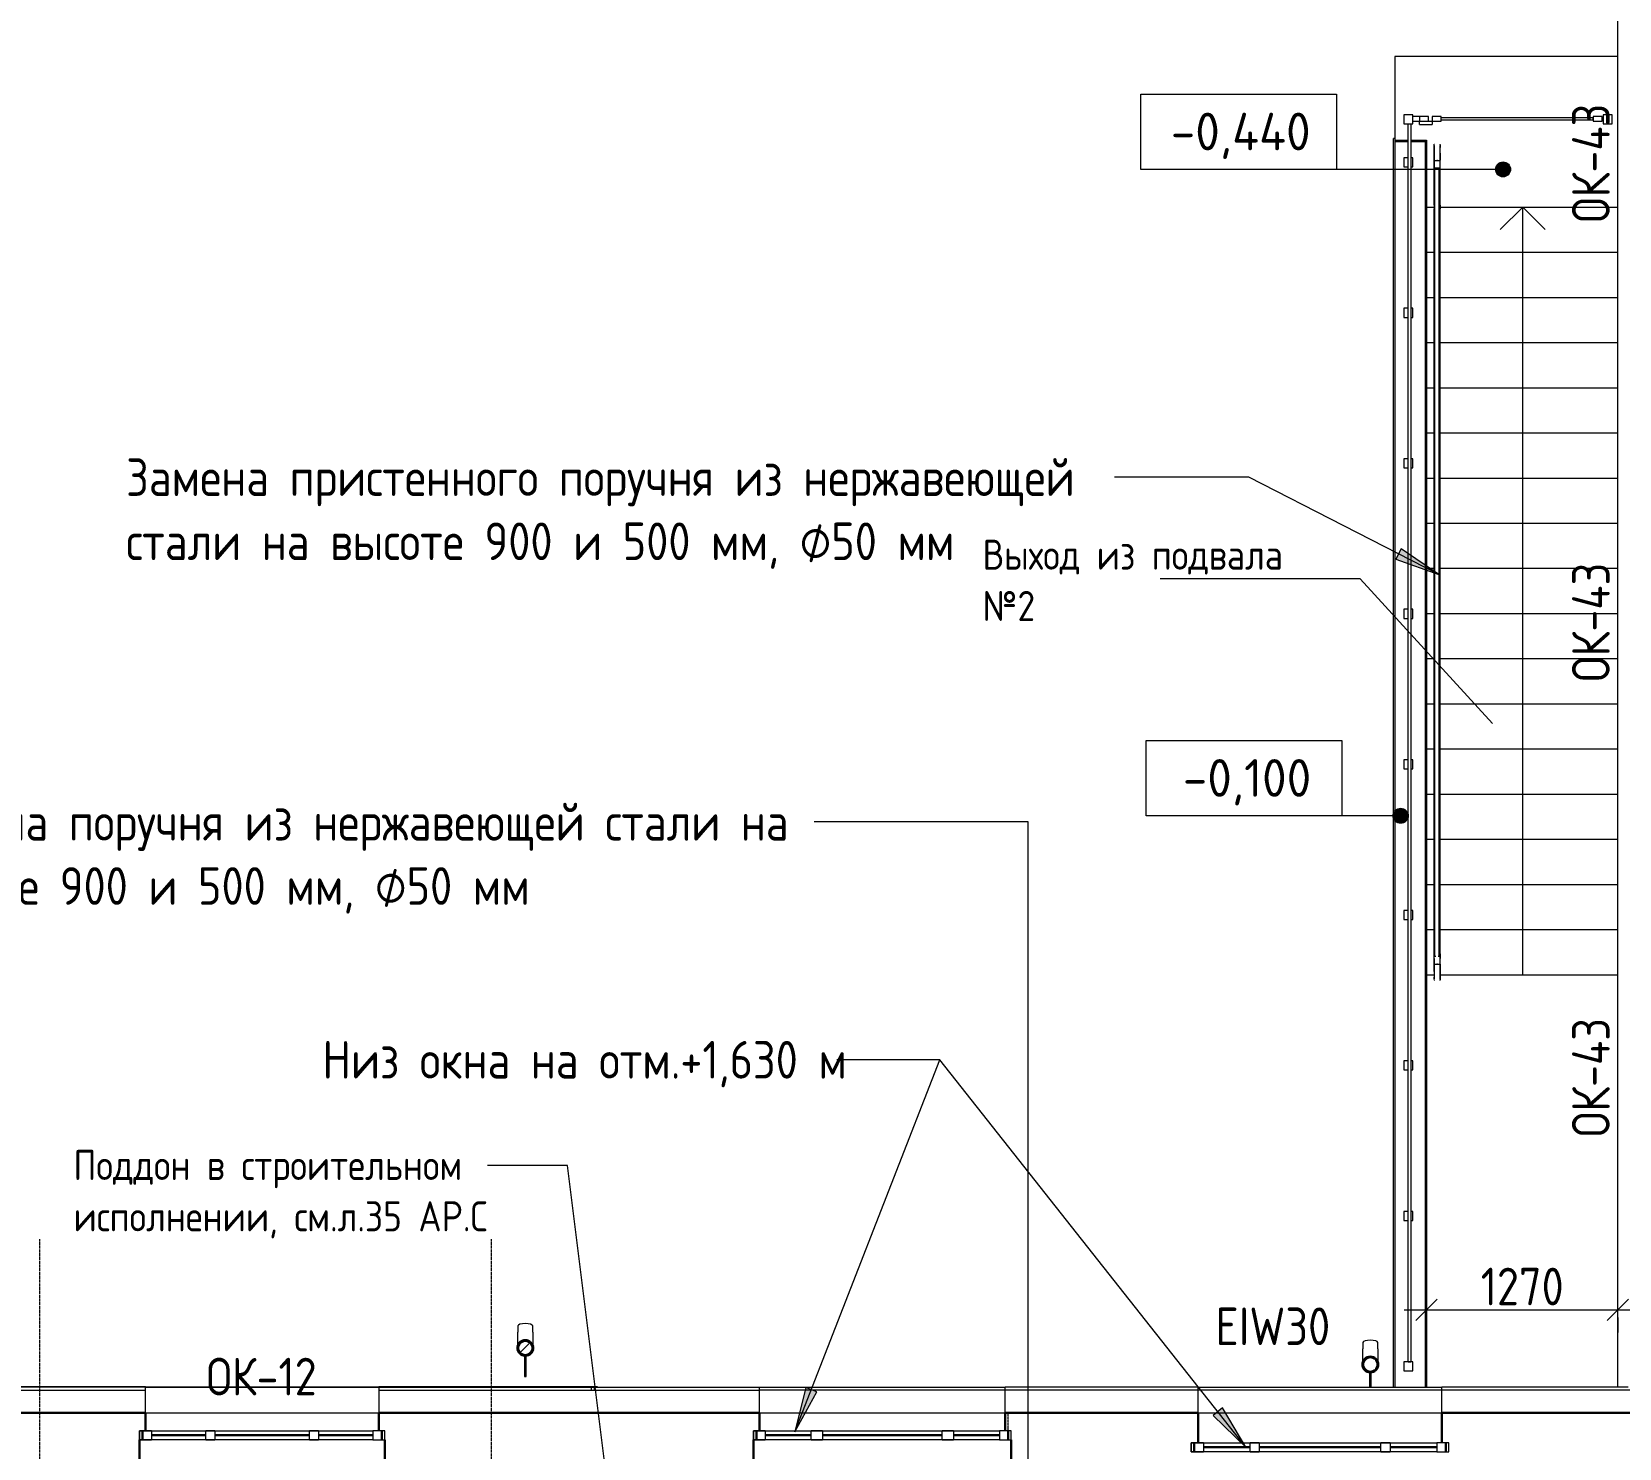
# Model space of a CAD drawing. Header units: millimetres. Extents: x 504091 to 2165846, y 135022 to 442887.
# Drawn here: x 1407246 to 1417793, y 325197 to 334609 of the extents above; entities that cross this region are included whole.
import ezdxf

# ---------------------------------------------------------------- set-up
doc = ezdxf.new("R2010")
doc.units = ezdxf.units.MM
for name, pattern in [('ADSK_Линия сетки', [25, 20, -2.5, 0, -2.5]), ('ADSK_Штрихпунктирная 2 точки_ш15 п1_5 п1_5 п1_5', [19.5, 15, -1.5, 0, -1.5, 0, -1.5]), ('осеваяX2', [4, 2.5, -0.5, 0.5, -0.5])]:
    doc.linetypes.add(name, pattern=pattern)
doc.layers.get('Defpoints').update_dxf_attribs({"color": 255})
for name, color, linetype, lineweight in [('_ Окна', 7, 'Continuous', 30), ('Аннотация', 7, 'Continuous', 9), ('Лестницы', 7, 'Continuous', 18), ('Марки окон', 7, 'Continuous', 20), ('Обобщенные модели', 7, 'Continuous', 18), ('Ограждение', 7, 'Continuous', 18), ('Окна', 7, 'Continuous', 18), ('Оси', 165, 'осеваяX2', 13), ('отметки', 7, 'Continuous', 20), ('Перекрытие', 7, 'Continuous', 18), ('размеры', 7, 'Continuous', 9), ('Стены внутренние', 7, 'Continuous', 18), ('Стены наружные', 7, 'Continuous', 18), ('Стены несущие', 7, 'Continuous', 30), ('Стены отделка', 7, 'Continuous', 30), ('Стены штриховка', 7, 'Continuous', 18), ('Стрелки вверх', 7, 'Continuous', 18)]:
    doc.layers.add(name, color=color, linetype=linetype, lineweight=lineweight)
doc.layers.add('Линии', color=7, linetype='Continuous', lineweight=9, true_color=0x00a600)
doc.styles.add('GOST Common_1', font='GOST_Common.ttf', dxfattribs={"width": 0.9, "height": 250})
doc.styles.add('GOST Common_2', font='GOST_Common.ttf', dxfattribs={"width": 0.9, "height": 200})
doc.styles.add('GOST Common_3', font='GOST_Common.ttf', dxfattribs={"height": 250})
doc.styles.add('GOST Common_6', font='GOST_Common.ttf', dxfattribs={"width": 0.9, "height": 200})
doc.dimstyles.new('ADSK_Основной_2_5_мм_Округление_до_1_мм', dxfattribs={"dimscale": 304.8, "dimtxt": 251.428749, "dimasz": 0.463911, "dimexe": 0.492126, "dimexo": 0.492126, "dimgap": 0.098425, "dimtad": 1, "dimdec": 0, "dimdsep": 46, "dimtxsty": 'GOST Common_1', "dimblk1": 'OBLIQUE', "dimblk2": 'OBLIQUE', "dimsah": 1, "dimcen": 0.09, "dimdle": 0.492126, "dimazin": 2, "dimtfac": 1, "dimtdec": 4, "dimtix": 1, "dimtmove": 0, "dimatfit": 3, "dimfxl": 0, "dimtvp": 1, "dimtolj": 1, "dimtzin": 0, "dimlwd": 20, "dimlwe": 20, "dimarcsym": 0})

# ---------------------------------------------------------------- blocks, each defined once
blk = doc.blocks.new('окна_rehau_трехпольное - 1710х630 и 610Н_нов_ ок-10_-6939011-План 1-го этажа')
at = {"layer": '_ Окна', "lineweight": 18}
for p, q in [((-855, 75), (-855, 135)), ((-855, 135), (-779, 135)), ((-779, 135), (-779, 75)), ((-473, 75), (-473, 135)), ((-473, 135), (-397, 135)), ((-397, 135), (-397, 75)), ((397, 75), (397, 135)), ((397, 135), (473, 135)), ((473, 135), (473, 75)), ((779, 135), (779, 75)), ((855, 135), (779, 135)), ((855, 75), (855, 135)), ((-779, 75), (-855, 75)), ((-397, 75), (-473, 75)), ((473, 75), (397, 75)), ((779, 75), (855, 75))]:
    blk.add_line(p, q, dxfattribs=at)
at = {"layer": '_ Окна'}
for p, q in [((-835, 75), (-835, 135)), ((835, 75), (835, 135)), ((-779, 105), (-473, 105)), ((-397, 105), (397, 105)), ((473, 105), (779, 105))]:
    blk.add_line(p, q, dxfattribs=at)
at = {"layer": 'Окна'}
for p, q in [((-855, 135), (-855, 75)), ((-779, 135), (-855, 135)), ((-779, 135), (-473, 135)), ((-397, 135), (-473, 135)), ((-397, 135), (397, 135)), ((473, 135), (397, 135)), ((473, 135), (779, 135)), ((855, 135), (779, 135)), ((855, 75), (855, 135)), ((-855, 75), (-779, 75)), ((-473, 75), (-779, 75)), ((-473, 75), (-397, 75)), ((397, 75), (-397, 75)), ((397, 75), (473, 75)), ((779, 75), (473, 75)), ((779, 75), (855, 75))]:
    blk.add_line(p, q, dxfattribs=at)
blk = doc.blocks.new('окна_rehau_трехпольное - 1710х630 и 610Н_нов_ ок-10-V42-План 1-го этажа')
at = {"layer": '_ Окна', "lineweight": 18}
for p, q in [((-855, -5), (-855, 55)), ((-855, 55), (-775, 55)), ((-775, 55), (-775, -5)), ((-465, -5), (-465, 55)), ((-465, 55), (-405, 55)), ((-405, 55), (-405, -5)), ((405, -5), (405, 55)), ((405, 55), (465, 55)), ((465, 55), (465, -5)), ((775, 55), (775, -5)), ((855, 55), (775, 55)), ((855, -5), (855, 55)), ((-775, -5), (-855, -5)), ((-405, -5), (-465, -5)), ((465, -5), (405, -5)), ((775, -5), (855, -5))]:
    blk.add_line(p, q, dxfattribs=at)
at = {"layer": '_ Окна'}
for p, q in [((-835, -5), (-835, 55)), ((-775, 25), (-465, 25)), ((-405, 25), (405, 25)), ((465, 25), (775, 25)), ((835, -5), (835, 55))]:
    blk.add_line(p, q, dxfattribs=at)
at = {"layer": 'Окна'}
for p, q in [((-855, 55), (-855, -5)), ((-775, 55), (-855, 55)), ((-775, 55), (-465, 55)), ((-405, 55), (-465, 55)), ((-405, 55), (405, 55)), ((465, 55), (405, 55)), ((465, 55), (775, 55)), ((855, 55), (775, 55)), ((855, -5), (855, 55)), ((-855, -5), (-775, -5)), ((-465, -5), (-775, -5)), ((-465, -5), (-405, -5)), ((405, -5), (-405, -5)), ((405, -5), (465, -5)), ((775, -5), (465, -5)), ((775, -5), (855, -5))]:
    blk.add_line(p, q, dxfattribs=at)
blk = doc.blocks.new('окно трехпол с фрамугой - 1590-2240_h___нов_ ок12-2116584-План 1-го этажа')
at = {"layer": '_ Окна', "lineweight": 18}
for p, q in [((-815, 75), (-815, 135)), ((-815, 135), (-735, 135)), ((-735, 135), (-735, 75)), ((-375, 75), (-375, 135)), ((-375, 135), (-315, 135)), ((-315, 135), (-315, 75)), ((315, 75), (315, 135)), ((315, 135), (375, 135)), ((375, 135), (375, 75)), ((735, 135), (735, 75)), ((815, 135), (735, 135)), ((815, 75), (815, 135)), ((-735, 75), (-815, 75)), ((-315, 75), (-375, 75)), ((375, 75), (315, 75)), ((735, 75), (815, 75))]:
    blk.add_line(p, q, dxfattribs=at)
at = {"layer": '_ Окна'}
for p, q in [((-795, 75), (-795, 135)), ((795, 75), (795, 135)), ((-735, 105), (-375, 105)), ((-315, 105), (315, 105)), ((375, 105), (735, 105))]:
    blk.add_line(p, q, dxfattribs=at)
at = {"layer": 'Окна'}
for p, q in [((-815, 135), (-815, 75)), ((-735, 135), (-815, 135)), ((-735, 135), (-375, 135)), ((-315, 135), (-375, 135)), ((-315, 135), (315, 135)), ((375, 135), (315, 135)), ((375, 135), (735, 135)), ((815, 135), (735, 135)), ((815, 75), (815, 135)), ((-815, 75), (-735, 75)), ((-375, 75), (-735, 75)), ((-375, 75), (-315, 75)), ((315, 75), (-315, 75)), ((315, 75), (375, 75)), ((735, 75), (375, 75)), ((735, 75), (815, 75))]:
    blk.add_line(p, q, dxfattribs=at)
blk = doc.blocks.new('Водосток - Тип 1 _карниз больше 490мм_-5137789-План 1-го этажа')
at = {"layer": 'Обобщенные модели', "lineweight": 9}
h = blk.add_hatch(dxfattribs=at)
h.set_pattern_fill('FP_24', color=256, style=0, pattern_type=2)
h.set_pattern_definition([(45, (-10250, -20882.53), (-106.066, 106.066), [])])
h.paths.add_polyline_path([(125, 110), (147, 115), (164, 129), (174, 149), (174, 171), (164, 191), (147, 205), (125, 210), (102, 204), (86, 191), (76, 171), (77, 147), (86, 129), (103, 115), (118, 112)])
at = {"layer": 'Обобщенные модели'}
for p, q in [((75, 306), (75, 264)), ((175, 264), (175, 306)), ((120, 109), (120, -30)), ((130, -30), (130, 109)), ((120, -30), (130, -30))]:
    blk.add_line(p, q, dxfattribs=at)
at = {"layer": 'Обобщенные модели', "flags": 128}
for points in [[(75, 173), (75, 174), (75, 177), (75, 180), (75, 183), (75, 186), (75, 190), (75, 193), (75, 197), (75, 201), (75, 205), (75, 210), (75, 214), (75, 219), (75, 224), (75, 229), (75, 234), (75, 239), (75, 245), (75, 250), (75, 256), (75, 261), (75, 264)], [(175, 264), (175, 258), (175, 252), (175, 247), (175, 242), (175, 236), (175, 231), (175, 226), (175, 221), (175, 216), (175, 212), (175, 207), (175, 203), (175, 199), (175, 195), (175, 191), (175, 188), (175, 184), (175, 181), (175, 178), (175, 175), (175, 173)]]:
    blk.add_lwpolyline(points, dxfattribs=at)
at = {"layer": 'Обобщенные модели'}
for start, end in [(90, 270), (270, 90)]:
    blk.add_arc((125, 160), 52, start, end, dxfattribs=at)
at = {"layer": 'Обобщенные модели', "lineweight": 40}
for start, end in [(90, 270), (270, 90)]:
    blk.add_arc((125, 160), 50, start, end, dxfattribs=at)
at = {"layer": 'Обобщенные модели'}
for start_param, end_param in [(4.712389, 6.283185), (3.141593, 4.712389)]:
    blk.add_ellipse((125, 306), major_axis=(-50, 0), ratio=0.309017, start_param=start_param, end_param=end_param, dxfattribs=at)
blk = doc.blocks.new('Водосток - Тип 1 _карниз больше 490мм_-5195895-План 1-го этажа')
at = {"layer": 'Обобщенные модели', "lineweight": 9}
h = blk.add_hatch(dxfattribs=at)
h.set_pattern_fill('FP_25', color=256, style=0, pattern_type=2)
h.set_pattern_definition([(45, (-16783.9, -20772.53), (-106.066, 106.066), [])])
h.paths.add_polyline_path([(125, 110), (147, 115), (164, 129), (174, 149), (174, 171), (164, 191), (147, 205), (125, 210), (102, 204), (86, 191), (76, 171), (77, 147), (86, 129), (103, 115), (118, 112)])
at = {"layer": 'Обобщенные модели'}
for p, q in [((75, 306), (75, 264)), ((175, 264), (175, 306)), ((120, 109), (120, 10)), ((130, 10), (130, 109))]:
    blk.add_line(p, q, dxfattribs=at)
at = {"layer": 'Обобщенные модели', "flags": 128}
for points in [[(75, 173), (75, 174), (75, 177), (75, 180), (75, 183), (75, 186), (75, 190), (75, 193), (75, 197), (75, 201), (75, 205), (75, 210), (75, 214), (75, 219), (75, 224), (75, 229), (75, 234), (75, 239), (75, 245), (75, 250), (75, 256), (75, 261), (75, 264)], [(175, 264), (175, 258), (175, 252), (175, 247), (175, 242), (175, 236), (175, 231), (175, 226), (175, 221), (175, 216), (175, 212), (175, 207), (175, 203), (175, 199), (175, 195), (175, 191), (175, 188), (175, 184), (175, 181), (175, 178), (175, 175), (175, 173)]]:
    blk.add_lwpolyline(points, dxfattribs=at)
at = {"layer": 'Обобщенные модели'}
for start, end in [(90, 270), (270, 90)]:
    blk.add_arc((125, 160), 52, start, end, dxfattribs=at)
at = {"layer": 'Обобщенные модели', "lineweight": 40}
for start, end in [(90, 270), (270, 90)]:
    blk.add_arc((125, 160), 50, start, end, dxfattribs=at)
at = {"layer": 'Обобщенные модели'}
for start_param, end_param in [(4.712389, 6.283185), (3.141593, 4.712389)]:
    blk.add_ellipse((125, 306), major_axis=(-50, 0), ratio=0.309017, start_param=start_param, end_param=end_param, dxfattribs=at)
blk = doc.blocks.new('Ограждение 13 - Ограждение 1-6927436-План 1-го этажа')
at = {"layer": 'Ограждение'}
for p, q in [((16272, 29236), (16212, 29236)), ((16212, 29236), (16212, 29176)), ((16272, 29176), (16272, 29236)), ((16272, 29194), (16272, 29224)), ((16315, 29224), (16272, 29224)), ((16315, 29224), (16315, 29194)), ((16375, 29224), (16315, 29224)), ((16315, 29224), (16315, 29194)), ((16375, 29194), (16375, 29224)), ((16460, 29224), (16400, 29224)), ((16400, 29224), (16400, 29194)), ((16460, 29194), (16460, 29224)), ((16460, 29217), (17470, 29217)), ((16460, 29201), (16460, 29217)), ((17530, 29224), (17470, 29224)), ((17470, 29224), (17470, 29194)), ((17470, 29201), (17470, 29217)), ((17530, 29194), (17530, 29224)), ((17595, 29236), (17535, 29236)), ((17535, 29236), (17535, 29176)), ((17595, 29176), (17595, 29236)), ((16212, 29176), (16272, 29176)), ((16241, 20950), (16241, 29176)), ((16241, 29176), (16257, 29176)), ((16257, 29176), (16257, 20950)), ((16272, 29194), (16315, 29194)), ((16315, 29171), (16315, 29194)), ((16315, 29194), (16375, 29194)), ((16315, 29171), (16400, 29171)), ((16375, 29194), (16400, 29194)), ((16400, 29194), (16400, 29171)), ((16400, 29194), (16460, 29194)), ((17470, 29201), (16460, 29201)), ((17470, 29194), (17530, 29194)), ((17535, 29176), (17595, 29176)), ((16241, 28950), (16212, 28950)), ((16212, 28950), (16212, 28890)), ((16272, 28950), (16257, 28950)), ((16272, 28890), (16272, 28950)), ((16212, 28890), (16241, 28890)), ((16257, 28890), (16272, 28890)), ((16241, 27950), (16212, 27950)), ((16212, 27950), (16212, 27890)), ((16272, 27950), (16257, 27950)), ((16272, 27890), (16272, 27950)), ((16212, 27890), (16241, 27890)), ((16257, 27890), (16272, 27890)), ((16241, 26950), (16212, 26950)), ((16212, 26950), (16212, 26890)), ((16272, 26950), (16257, 26950)), ((16272, 26890), (16272, 26950)), ((16212, 26890), (16241, 26890)), ((16257, 26890), (16272, 26890)), ((16241, 25950), (16212, 25950)), ((16212, 25950), (16212, 25890)), ((16272, 25950), (16257, 25950)), ((16272, 25890), (16272, 25950)), ((16212, 25890), (16241, 25890)), ((16257, 25890), (16272, 25890)), ((16241, 24950), (16212, 24950)), ((16212, 24950), (16212, 24890)), ((16212, 24890), (16241, 24890)), ((16272, 24950), (16257, 24950)), ((16257, 24890), (16272, 24890)), ((16272, 24890), (16272, 24950)), ((16241, 23950), (16212, 23950)), ((16212, 23950), (16212, 23890)), ((16272, 23950), (16257, 23950)), ((16272, 23890), (16272, 23950)), ((16212, 23890), (16241, 23890)), ((16257, 23890), (16272, 23890)), ((16241, 22950), (16212, 22950)), ((16212, 22950), (16212, 22890)), ((16212, 22890), (16241, 22890)), ((16272, 22950), (16257, 22950)), ((16257, 22890), (16272, 22890)), ((16272, 22890), (16272, 22950)), ((16241, 21950), (16212, 21950)), ((16212, 21950), (16212, 21890)), ((16272, 21950), (16257, 21950)), ((16272, 21890), (16272, 21950)), ((16212, 21890), (16241, 21890)), ((16257, 21890), (16272, 21890)), ((16272, 20950), (16212, 20950)), ((16212, 20950), (16212, 20890)), ((16212, 20890), (16272, 20890)), ((16241, 20950), (16257, 20950)), ((16272, 20890), (16272, 20950))]:
    blk.add_line(p, q, dxfattribs=at)
blk = doc.blocks.new('Ограждение - Ограждение-7023087-План 1-го этажа')
at = {"layer": 'Ограждение'}
for p, q in [((16417, 28883), (16447, 28883)), ((16417, 28623), (16417, 28883)), ((16447, 28623), (16447, 28883)), ((16417, 23643), (16417, 28623)), ((16447, 23643), (16447, 28623)), ((16425, 23643), (16417, 23643)), ((16447, 23643), (16440, 23643))]:
    blk.add_line(p, q, dxfattribs=at)
blk = doc.blocks.new('Тип перил - Перила_Внутренний_-7023091-План 1-го этажа')
at = {"layer": 'Ограждение'}
for p, q in [((16412, 28933), (16412, 28883)), ((16435, 28933), (16430, 28933)), ((16452, 28883), (16452, 28933)), ((16412, 28883), (16412, 28635)), ((16452, 28635), (16452, 28883)), ((16412, 28621), (16412, 23662)), ((16452, 23662), (16452, 28621)), ((16412, 23631), (16412, 23593)), ((16452, 23593), (16452, 23631)), ((16430, 23593), (16435, 23593))]:
    blk.add_line(p, q, dxfattribs=at)
at = {"layer": 'Ограждение', "flags": 128}
for points in [[(16412, 28635), (16412, 28633), (16412, 28632), (16412, 28631), (16412, 28630), (16412, 28629), (16412, 28627), (16412, 28626), (16412, 28625), (16412, 28624), (16412, 28623), (16412, 28622), (16412, 28621)], [(16452, 28621), (16452, 28622), (16452, 28623), (16452, 28624), (16452, 28625), (16452, 28626), (16452, 28628), (16452, 28629), (16452, 28630), (16452, 28631), (16452, 28632), (16452, 28634), (16452, 28635)], [(16412, 23631), (16412, 23633), (16412, 23636), (16412, 23639), (16412, 23642), (16412, 23644), (16412, 23647), (16412, 23650), (16412, 23653), (16412, 23655), (16412, 23658), (16412, 23660), (16412, 23662)], [(16452, 23662), (16452, 23660), (16452, 23657), (16452, 23655), (16452, 23652), (16452, 23649), (16452, 23647), (16452, 23644), (16452, 23641), (16452, 23638), (16452, 23636), (16452, 23633), (16452, 23631)]]:
    blk.add_lwpolyline(points, dxfattribs=at)
blk = doc.blocks.new('Тип перил - D40 шаг 400 прямое со скруглением-6687845-План 1-го этажа')
at = {"layer": 'Ограждение'}
for p, q in [((0, 2), (0, 0)), ((0, 0), (0, -2))]:
    blk.add_line(p, q, dxfattribs=at)
at = {"layer": 'Ограждение', "flags": 128}
for points in [[(100, 20), (100, 20), (100, 20), (99, 20), (99, 20), (98, 20), (97, 20), (96, 20), (95, 20), (94, 20), (92, 20), (90, 20), (89, 20), (87, 20), (85, 20), (83, 20), (80, 20), (78, 20), (75, 20), (72, 20), (70, 20), (67, 20), (64, 20), (61, 20), (57, 20), (54, 20), (51, 20), (47, 20), (44, 20), (40, 20), (36, 20), (32, 20), (29, 20), (25, 20), (21, 20), (17, 20), (13, 20), (9, 20), (5, 20), (1, 20), (0, 20)], [(0, 20), (4, 20), (8, 20), (12, 20), (16, 20), (20, 20), (24, 20), (28, 20), (31, 20), (35, 20), (39, 20), (43, 20), (46, 20), (50, 20), (53, 20), (56, 20), (60, 20), (63, 20), (66, 20), (69, 20), (72, 20), (74, 20), (77, 20), (80, 20), (82, 20), (84, 20), (86, 20), (88, 20), (90, 20), (92, 20), (93, 20), (95, 20), (96, 20), (97, 20), (98, 20), (99, 20), (99, 20), (100, 20), (100, 20), (100, 20), (100, 20)], [(100, 20), (101, 20), (102, 20), (102, 20), (103, 20), (104, 20), (105, 19), (106, 19), (106, 19), (107, 19), (108, 18), (109, 18), (109, 18)], [(0, -20), (4, -20), (8, -20), (12, -20), (16, -20), (20, -20), (24, -20), (28, -20), (31, -20), (35, -20), (39, -20), (43, -20), (46, -20), (50, -20), (53, -20), (56, -20), (60, -20), (63, -20), (66, -20), (69, -20), (72, -20), (74, -20), (77, -20), (80, -20), (82, -20), (84, -20), (86, -20), (88, -20), (90, -20), (92, -20), (93, -20), (95, -20), (96, -20), (97, -20), (98, -20), (99, -20), (99, -20), (100, -20), (100, -20), (100, -20), (100, -20)], [(49, -20), (47, -20), (44, -20), (40, -20), (36, -20), (32, -20), (29, -20), (25, -20), (21, -20), (17, -20), (13, -20), (9, -20), (5, -20), (1, -20)], [(100, -20), (100, -20), (100, -20), (99, -20), (99, -20), (98, -20), (97, -20), (96, -20), (95, -20), (94, -20), (92, -20), (90, -20), (89, -20), (87, -20)], [(103, -20), (103, -20), (102, -20), (101, -20), (100, -20), (100, -20)], [(109, -18), (108, -18), (107, -19), (106, -19), (106, -19)]]:
    blk.add_lwpolyline(points, dxfattribs=at)
blk = doc.blocks.new('Тип перил - D40 шаг 400 прямое со скруглением-V100-План 1-го этажа')
at = {"layer": 'Ограждение'}
for p, q in [((0, 2), (0, 0)), ((0, 0), (0, -2))]:
    blk.add_line(p, q, dxfattribs=at)
at = {"layer": 'Ограждение', "flags": 128}
for points in [[(100, 20), (100, 20), (100, 20), (99, 20), (99, 20), (98, 20), (97, 20), (96, 20), (95, 20), (94, 20), (92, 20), (90, 20), (89, 20), (87, 20), (85, 20), (83, 20), (80, 20), (78, 20), (75, 20), (72, 20), (70, 20), (67, 20), (64, 20), (61, 20), (57, 20), (54, 20), (51, 20), (47, 20), (44, 20), (40, 20), (36, 20), (32, 20), (29, 20), (25, 20), (21, 20), (17, 20), (13, 20), (9, 20), (5, 20), (1, 20), (0, 20)], [(0, 20), (4, 20), (8, 20), (12, 20), (16, 20), (20, 20), (24, 20), (28, 20), (31, 20), (35, 20), (39, 20), (43, 20), (46, 20), (50, 20), (53, 20), (56, 20), (60, 20), (63, 20), (66, 20), (69, 20), (72, 20), (74, 20), (77, 20), (80, 20), (82, 20), (84, 20), (86, 20), (88, 20), (90, 20), (92, 20), (93, 20), (95, 20), (96, 20), (97, 20), (98, 20), (99, 20), (99, 20), (100, 20), (100, 20), (100, 20), (100, 20)], [(100, 20), (101, 20), (102, 20), (102, 20), (103, 20), (104, 20), (105, 19), (106, 19), (106, 19), (107, 19), (108, 18), (109, 18), (109, 18)], [(0, -20), (4, -20), (8, -20), (12, -20), (16, -20), (20, -20), (24, -20), (28, -20), (31, -20), (35, -20), (39, -20), (43, -20), (46, -20), (50, -20), (53, -20), (56, -20), (60, -20), (63, -20), (66, -20), (69, -20), (72, -20), (74, -20), (77, -20), (80, -20), (82, -20), (84, -20), (86, -20), (88, -20), (90, -20), (92, -20), (93, -20), (95, -20), (96, -20), (97, -20), (98, -20), (99, -20), (99, -20), (100, -20), (100, -20), (100, -20), (100, -20)], [(49, -20), (47, -20), (44, -20), (40, -20), (36, -20), (32, -20), (29, -20), (25, -20), (21, -20), (17, -20), (13, -20), (9, -20), (5, -20), (1, -20)], [(100, -20), (100, -20), (100, -20), (99, -20), (99, -20), (98, -20), (97, -20), (96, -20), (95, -20), (94, -20), (92, -20), (90, -20), (89, -20), (87, -20)], [(103, -20), (103, -20), (102, -20), (101, -20), (100, -20), (100, -20)], [(109, -18), (108, -18), (107, -19), (106, -19), (106, -19)]]:
    blk.add_lwpolyline(points, dxfattribs=at)
blk = doc.blocks.new('Тип перил - Перила_Внутренний_-V101-План 1-го этажа')
at = {"layer": 'Ограждение'}
for p, q in [((16412, 28933), (16452, 28933)), ((16412, 28635), (16412, 28933)), ((16452, 28635), (16452, 28933)), ((16412, 28635), (16412, 28612)), ((16412, 23653), (16412, 28612)), ((16452, 28635), (16452, 28612)), ((16452, 23653), (16452, 28612)), ((16412, 23631), (16412, 23653)), ((16412, 23593), (16412, 23631)), ((16452, 23631), (16452, 23653)), ((16452, 23593), (16452, 23631)), ((16412, 23593), (16452, 23593))]:
    blk.add_line(p, q, dxfattribs=at)
blk = doc.blocks.new('Тип перил - Перила_Внутренний_-7023104-План 1-го этажа')
at = {"layer": 'Ограждение'}
for p, q in [((16412, 28943), (16412, 28933)), ((16452, 28933), (16452, 28943)), ((16412, 23593), (16412, 23583)), ((16452, 23583), (16452, 23593))]:
    blk.add_line(p, q, dxfattribs=at)
at = {"layer": 'Ограждение', "flags": 128}
for points in [[(16412, 28635), (16412, 28633), (16412, 28632), (16412, 28631), (16412, 28630), (16412, 28629), (16412, 28627)], [(16412, 28625), (16412, 28624), (16412, 28623), (16412, 28622), (16412, 28621)], [(16452, 28628), (16452, 28629), (16452, 28630), (16452, 28631), (16452, 28632), (16452, 28634), (16452, 28635)], [(16452, 28621), (16452, 28622), (16452, 28623), (16452, 28624), (16452, 28625)]]:
    blk.add_lwpolyline(points, dxfattribs=at)
blk = doc.blocks.new('Тип перил - Перила_Внутренний_-V102-План 1-го этажа')
at = {"layer": 'Ограждение'}
for p, q in [((16412, 28933), (16412, 28943)), ((16452, 28933), (16452, 28943)), ((16412, 28635), (16412, 28621)), ((16452, 28635), (16452, 28621)), ((16412, 23583), (16412, 23593)), ((16452, 23583), (16452, 23593))]:
    blk.add_line(p, q, dxfattribs=at)
blk = doc.blocks.new('_Oblique')
at = {"color": 0, "linetype": 'ByBlock', "lineweight": -2}
blk.add_line((-0.5, -0.5), (0.5, 0.5), dxfattribs=at)
blk = doc.blocks.new('*D2707')
at = {"layer": 'Defpoints', "color": 0, "lineweight": 20, "transparency": 16777216}
for p in [(1416513, 326217), (1417783, 326217), (1417783, 326117)]:
    blk.add_point(p, dxfattribs=at)
at = {"layer": 'размеры', "color": 0, "transparency": 16777216}
for p, q in [((1416363, 326117), (1417933, 326117)), ((1416513, 326067), (1416513, 325967)), ((1417783, 326067), (1417783, 325967))]:
    blk.add_line(p, q, dxfattribs=at)
at = {"layer": 'размеры', "color": 0, "transparency": 16777216, "xscale": 141.4, "yscale": 141.4, "zscale": 141.4, "rotation": 180}
blk.add_blockref('_Oblique', (1416513, 326117), dxfattribs=at)
at = {"layer": 'размеры', "color": 0, "transparency": 16777216, "xscale": 141.4, "yscale": 141.4, "zscale": 141.4}
blk.add_blockref('_Oblique', (1417783, 326117), dxfattribs=at)
at = {"layer": 'размеры', "color": 0, "lineweight": 20, "transparency": 16777216, "insert": (1417148, 326272), "char_height": 250, "width": 700.59, "attachment_point": 5, "style": 'GOST Common_1'}
blk.add_mtext('\\A1;1270', dxfattribs=at)
blk = doc.blocks.new('Высотные отметки - Рамка-12095-План 1-го этажа')
at = {"layer": 'Аннотация', "lineweight": 20}
for p, q in [((-6.5, 0), (-6.5, 5)), ((-6.5, 5), (6.5, 5)), ((6.5, 5), (6.5, 0)), ((6.5, 0), (-6.5, 0))]:
    blk.add_line(p, q, dxfattribs=at)

msp = doc.modelspace()

# ---------------------------------------------------------------- hatches: boundary and pattern name
at = {"layer": 'Аннотация', "lineweight": 9}
for points in [[(1416593.6135, 331001.7492), (1416344.7798, 331173.9169), (1416308.6983, 331103.6475)], [(1412316.3547, 325306.4648), (1412461.9552, 325571.7202), (1412388.3408, 325600.366)], [(1415311.7944, 325205.0982), (1415156.7701, 325464.9585), (1415094.7956, 325415.9808)]]:
    msp.add_hatch(color=256, dxfattribs=at).paths.add_polyline_path(points)
at = {"layer": 'отметки'}
h = msp.add_hatch(color=256, dxfattribs=at)
edge = h.paths.add_edge_path()
edge.add_arc((1417020.7713, 333694.398), 50, 0, 360)
h = msp.add_hatch(color=256, dxfattribs=at)
edge = h.paths.add_edge_path()
edge.add_arc((1416340.3434, 329399.5044), 50, 0, 360)

# ---------------------------------------------------------------- linework, layer by layer
at = {"layer": 'Аннотация', "lineweight": 9}
for p, q in [((1414639.0412, 331649.3243), (1414439.7473, 331649.3243)), ((1415332.4484, 331649.3243), (1414639.0412, 331649.3243)), ((1416593.6135, 331001.7492), (1415332.4484, 331649.3243)), ((1416344.7798, 331173.9169), (1416308.6983, 331103.6475)), ((1416593.6135, 331001.7492), (1416344.7798, 331173.9169)), ((1416308.6983, 331103.6475), (1416593.6135, 331001.7492)), ((1415671.6006, 330974.6183), (1414742.5838, 330974.6183)), ((1416071.9881, 330974.6183), (1415671.6006, 330974.6183)), ((1416951.6464, 330013.5652), (1416071.9881, 330974.6183)), ((1413172.4361, 329359.2085), (1412443.3142, 329359.2085)), ((1413865.8434, 329359.2085), (1413172.4361, 329359.2085)), ((1413865.8434, 323748.1971), (1413865.8434, 329359.2085)), ((1412316.3547, 325306.4648), (1413278.2261, 327778.2931)), ((1413046.6117, 327778.2931), (1412594.1402, 327778.2931)), ((1413278.2261, 327778.2931), (1413046.6117, 327778.2931)), ((1413278.2261, 327778.2931), (1413046.6117, 327778.2931)), ((1415311.7944, 325205.0982), (1413278.2261, 327778.2931)), ((1410421.4475, 327075.2915), (1410273.891, 327075.2915)), ((1410805.6161, 327075.2915), (1410421.4475, 327075.2915)), ((1411543.1109, 321183.9528), (1410805.6161, 327075.2915)), ((1412388.3408, 325600.366), (1412316.3547, 325306.4648)), ((1412316.3547, 325306.4648), (1412461.9552, 325571.7202)), ((1412461.9552, 325571.7202), (1412388.3408, 325600.366)), ((1415156.7701, 325464.9585), (1415094.7956, 325415.9808)), ((1415311.7944, 325205.0982), (1415156.7701, 325464.9585)), ((1415094.7956, 325415.9808), (1415311.7944, 325205.0982))]:
    msp.add_line(p, q, dxfattribs=at)
at = {"layer": 'Лестницы'}
for p, q in [((1416512.6907, 333443.8691), (1416563.0709, 333443.8691)), ((1416602.3106, 333443.8691), (1417782.6907, 333443.8691)), ((1416512.6907, 333143.8691), (1416562.6907, 333143.8691)), ((1416512.6907, 333143.8691), (1416562.6907, 333143.8691)), ((1416602.6907, 333143.8691), (1417782.6907, 333143.8691)), ((1416602.6907, 333143.8691), (1417782.6907, 333143.8691)), ((1416512.6907, 332843.8691), (1416562.6907, 332843.8691)), ((1416512.6907, 332843.8691), (1416562.6907, 332843.8691)), ((1416602.6907, 332843.8691), (1417782.6907, 332843.8691)), ((1416602.6907, 332843.8691), (1417782.6907, 332843.8691)), ((1416512.6907, 332543.8691), (1416562.6907, 332543.8691)), ((1416512.6907, 332543.8691), (1416562.6907, 332543.8691)), ((1416602.6907, 332543.8691), (1417782.6907, 332543.8691)), ((1416602.6907, 332543.8691), (1417782.6907, 332543.8691)), ((1416512.6907, 332243.8691), (1416562.6907, 332243.8691)), ((1416512.6907, 332243.8691), (1416562.6907, 332243.8691)), ((1416602.6907, 332243.8691), (1417782.6907, 332243.8691)), ((1416602.6907, 332243.8691), (1417782.6907, 332243.8691)), ((1416512.6907, 331943.8691), (1416562.6907, 331943.8691)), ((1416512.6907, 331943.8691), (1416562.6907, 331943.8691)), ((1416602.6907, 331943.8691), (1417782.6907, 331943.8691)), ((1416602.6907, 331943.8691), (1417782.6907, 331943.8691)), ((1416512.6907, 331643.8691), (1416562.6907, 331643.8691)), ((1416512.6907, 331643.8691), (1416562.6907, 331643.8691)), ((1416602.6907, 331643.8691), (1417782.6907, 331643.8691)), ((1416602.6907, 331643.8691), (1417782.6907, 331643.8691)), ((1416512.6907, 331343.8691), (1416562.6907, 331343.8691)), ((1416512.6907, 331343.8691), (1416562.6907, 331343.8691)), ((1416602.6907, 331343.8691), (1417782.6907, 331343.8691)), ((1416602.6907, 331343.8691), (1417782.6907, 331343.8691)), ((1416512.6907, 331043.8691), (1416562.6907, 331043.8691)), ((1416512.6907, 331043.8691), (1416562.6907, 331043.8691)), ((1416602.6907, 331043.8691), (1417782.6907, 331043.8691)), ((1416602.6907, 331043.8691), (1417782.6907, 331043.8691)), ((1416512.6907, 330743.8691), (1416562.6907, 330743.8691)), ((1416512.6907, 330743.8691), (1416562.6907, 330743.8691)), ((1416602.6907, 330743.8691), (1417782.6907, 330743.8691)), ((1416602.6907, 330743.8691), (1417782.6907, 330743.8691)), ((1416512.6907, 330443.8691), (1416562.6907, 330443.8691)), ((1416512.6907, 330443.8691), (1416562.6907, 330443.8691)), ((1416602.6907, 330443.8691), (1417782.6907, 330443.8691)), ((1416602.6907, 330443.8691), (1417782.6907, 330443.8691)), ((1416512.6907, 330143.8691), (1416562.6907, 330143.8691)), ((1416512.6907, 330143.8691), (1416562.6907, 330143.8691)), ((1416602.6907, 330143.8691), (1417782.6907, 330143.8691)), ((1416602.6907, 330143.8691), (1417782.6907, 330143.8691)), ((1416512.6907, 329843.8691), (1416562.6907, 329843.8691)), ((1416512.6907, 329843.8691), (1416562.6907, 329843.8691)), ((1416602.6907, 329843.8691), (1417782.6907, 329843.8691)), ((1416602.6907, 329843.8691), (1417782.6907, 329843.8691)), ((1416512.6907, 329543.8691), (1416562.6907, 329543.8691)), ((1416512.6907, 329543.8691), (1416562.6907, 329543.8691)), ((1416602.6907, 329543.8691), (1417782.6907, 329543.8691)), ((1416602.6907, 329543.8691), (1417782.6907, 329543.8691)), ((1416512.6907, 329243.8691), (1416562.6907, 329243.8691)), ((1416512.6907, 329243.8691), (1416562.6907, 329243.8691)), ((1416602.6907, 329243.8691), (1417782.6907, 329243.8691)), ((1416602.6907, 329243.8691), (1417782.6907, 329243.8691)), ((1416512.6907, 328943.8691), (1416562.6907, 328943.8691)), ((1416512.6907, 328943.8691), (1416562.6907, 328943.8691)), ((1416602.6907, 328943.8691), (1417782.6907, 328943.8691)), ((1416602.6907, 328943.8691), (1417782.6907, 328943.8691)), ((1416512.6907, 328643.8691), (1416562.6907, 328643.8691)), ((1416512.6907, 328643.8691), (1416562.6907, 328643.8691)), ((1416602.6907, 328643.8691), (1417782.6907, 328643.8691)), ((1416602.6907, 328643.8691), (1417782.6907, 328643.8691)), ((1416512.6907, 328343.8691), (1416562.7195, 328343.8691)), ((1416512.6907, 328343.8691), (1416562.7195, 328343.8691)), ((1416602.6604, 328343.8691), (1417782.6907, 328343.8691)), ((1416602.6604, 328343.8691), (1417782.6907, 328343.8691))]:
    msp.add_line(p, q, dxfattribs=at)
at = {"layer": 'Линии', "color": 7, "linetype": 'ADSK_Штрихпунктирная 2 точки_ш15 п1_5 п1_5 п1_5'}
for p, q in [((1413732.1524, 325313.8691), (1413732.1524, 325433.8691)), ((1413752.1524, 325253.8691), (1413752.1524, 324913.8691))]:
    msp.add_line(p, q, dxfattribs=at)
at = {"layer": 'Оси', "linetype": 'ADSK_Линия сетки'}
for p, q in [((1407299.8592, 300469.847), (1407299.8592, 326587.6621)), ((1410299.8592, 300469.847), (1410299.8592, 326587.6621))]:
    msp.add_line(p, q, dxfattribs=at)
at = {"layer": 'отметки', "lineweight": 20}
for p, q in [((1417020.7713, 333694.398), (1415264.8886, 333694.398)), ((1415792.6254, 329399.5044), (1415300.7258, 329399.5044)), ((1416340.3434, 329399.5044), (1415792.6254, 329399.5044))]:
    msp.add_line(p, q, dxfattribs=at)
at = {"layer": 'отметки'}
for centre in [(1417020.7713, 333694.398), (1416340.3434, 329399.5044)]:
    msp.add_circle(centre, 50, dxfattribs=at)
at = {"layer": 'Перекрытие'}
for p, q in [((1417782.6907, 334443.8691), (1416302.6907, 334443.8691)), ((1416302.6907, 334443.8691), (1416302.6907, 333898.8691)), ((1416512.6907, 333443.8691), (1416563.0709, 333443.8691)), ((1416602.3106, 333443.8691), (1417782.6907, 333443.8691))]:
    msp.add_line(p, q, dxfattribs=at)
at = {"layer": 'Стены внутренние'}
for p, q in [((1416302.6907, 333878.8691), (1416391.0835, 333878.8691)), ((1416407.0835, 333878.8691), (1416502.6907, 333878.8691)), ((1416502.6907, 333878.8691), (1416502.6907, 325603.8691)), ((1408001.943, 325433.8691), (1409551.943, 325433.8691)), ((1412082.1524, 325433.8691), (1413712.1524, 325433.8691)), ((1414994.8244, 325433.8691), (1416614.8244, 325433.8691))]:
    msp.add_line(p, q, dxfattribs=at)
at = {"layer": 'Стены наружные'}
for p, q in [((1417782.6907, 325603.8691), (1417782.6907, 335243.1042)), ((1416292.6907, 325603.8691), (1416292.6907, 333898.8691)), ((1416302.6907, 333898.8691), (1416292.6907, 333898.8691)), ((1416302.6907, 333898.8691), (1416302.6907, 325603.8691)), ((1416302.6907, 333888.8691), (1416391.0835, 333888.8691)), ((1416407.0835, 333888.8691), (1416512.6907, 333888.8691)), ((1416502.6907, 333878.8691), (1416512.6907, 333878.8691)), ((1416512.6907, 333888.8691), (1416512.6907, 325603.8691)), ((1408001.943, 325604.8691), (1408001.943, 325603.8691)), ((1408001.943, 325604.8691), (1409551.943, 325604.8691)), ((1408001.943, 325603.8691), (1409551.943, 325603.8691)), ((1409551.943, 325604.8691), (1409551.943, 325603.8691)), ((1412082.1524, 325603.8691), (1413712.1524, 325603.8691)), ((1413712.1524, 325583.8691), (1412082.1524, 325583.8691)), ((1414994.8244, 325603.8691), (1416614.8244, 325603.8691)), ((1416614.8244, 325583.8691), (1414994.8244, 325583.8691))]:
    msp.add_line(p, q, dxfattribs=at)
at = {"layer": 'Стены несущие'}
for p, q in [((1406040.2939, 325433.8691), (1408001.943, 325433.8691)), ((1408001.943, 325433.8691), (1408001.943, 325313.8691)), ((1409551.943, 325433.8691), (1412082.1524, 325433.8691)), ((1409551.943, 325433.8691), (1409551.943, 325313.8691)), ((1412082.1524, 325433.8691), (1412082.1524, 325313.8691)), ((1413712.1524, 325433.8691), (1414994.8244, 325433.8691)), ((1413712.1524, 325433.8691), (1413712.1524, 325313.8691)), ((1414994.8244, 325433.8691), (1414994.8244, 325233.8691)), ((1418022.6907, 325433.8691), (1416614.8244, 325433.8691)), ((1416614.8244, 325433.8691), (1416614.8244, 325233.8691)), ((1407961.943, 324923.8691), (1407961.943, 325253.8691)), ((1409591.943, 325253.8691), (1409591.943, 324923.8691)), ((1412042.1524, 324923.8691), (1412042.1524, 325253.8691)), ((1413752.1524, 324923.8691), (1413752.1524, 325253.8691))]:
    msp.add_line(p, q, dxfattribs=at)
at = {"layer": 'Стены отделка', "lineweight": 9}
for p, q in [((1408001.943, 325604.8691), (1406040.2939, 325604.8691)), ((1408001.943, 325603.8691), (1406040.2939, 325603.8691)), ((1408001.943, 325433.8691), (1408001.943, 325603.8691)), ((1411005.2939, 325604.8691), (1409551.943, 325604.8691)), ((1409551.943, 325603.8691), (1409551.943, 325433.8691)), ((1409551.943, 325603.8691), (1412082.1524, 325603.8691)), ((1409552.943, 325583.8691), (1409551.943, 325583.8691)), ((1410965.2939, 325583.8691), (1410965.2939, 325603.8691)), ((1410985.2939, 325583.8691), (1410985.2939, 325603.8691)), ((1410985.2939, 325583.8691), (1412082.1524, 325583.8691)), ((1411005.2939, 325603.8691), (1411005.2939, 325604.8691)), ((1412082.1524, 325433.8691), (1412082.1524, 325603.8691)), ((1414994.8244, 325603.8691), (1413712.1524, 325603.8691)), ((1413712.1524, 325433.8691), (1413712.1524, 325603.8691)), ((1414994.8244, 325583.8691), (1413712.1524, 325583.8691)), ((1414994.8244, 325433.8691), (1414994.8244, 325603.8691)), ((1417852.6907, 325603.8691), (1416614.8244, 325603.8691)), ((1416614.8244, 325433.8691), (1416614.8244, 325603.8691)), ((1417872.6907, 325583.8691), (1416614.8244, 325583.8691))]:
    msp.add_line(p, q, dxfattribs=at)
at = {"layer": 'Стены штриховка'}
for p, q in [((1406040.2939, 325583.8691), (1408001.943, 325583.8691)), ((1409552.943, 325583.8691), (1410985.2939, 325583.8691))]:
    msp.add_line(p, q, dxfattribs=at)
at = {"layer": 'Стрелки вверх'}
for p, q in [((1417151.2657, 333443.8691), (1417001.2657, 333293.8691)), ((1417151.2657, 333143.8691), (1417151.2657, 333443.8691)), ((1417151.2657, 333443.8691), (1417301.2657, 333293.8691)), ((1417151.2657, 332843.8691), (1417151.2657, 333143.8691)), ((1417151.2657, 332543.8691), (1417151.2657, 332843.8691)), ((1417151.2657, 332243.8691), (1417151.2657, 332543.8691)), ((1417151.2657, 331943.8691), (1417151.2657, 332243.8691)), ((1417151.2657, 331643.8691), (1417151.2657, 331943.8691)), ((1417151.2657, 331343.8691), (1417151.2657, 331643.8691)), ((1417151.2657, 331043.8691), (1417151.2657, 331343.8691)), ((1417151.2657, 330743.8691), (1417151.2657, 331043.8691)), ((1417151.2657, 330443.8691), (1417151.2657, 330743.8691)), ((1417151.2657, 330143.8691), (1417151.2657, 330443.8691)), ((1417151.2657, 329843.8691), (1417151.2657, 330143.8691)), ((1417151.2657, 329543.8691), (1417151.2657, 329843.8691)), ((1417151.2657, 329243.8691), (1417151.2657, 329543.8691)), ((1417151.2657, 328943.8691), (1417151.2657, 329243.8691)), ((1417151.2657, 328643.8691), (1417151.2657, 328943.8691)), ((1417151.2657, 328343.8691), (1417151.2657, 328643.8691))]:
    msp.add_line(p, q, dxfattribs=at)

# ---------------------------------------------------------------- block references
at = {"layer": 'Обобщенные модели'}
for name, p in [('Водосток - Тип 1 _карниз больше 490мм_-5137789-План 1-го этажа', (1410400.2939, 325703.8691)), ('Водосток - Тип 1 _карниз больше 490мм_-5195895-План 1-го этажа', (1416014.1948, 325593.8691))]:
    msp.add_blockref(name, p, dxfattribs=at)
at = {"layer": 'Ограждение'}
for name in ['Ограждение 13 - Ограждение 1-6927436-План 1-го этажа', 'Тип перил - Перила_Внутренний_-7023104-План 1-го этажа', 'Тип перил - Перила_Внутренний_-V102-План 1-го этажа', 'Тип перил - Перила_Внутренний_-7023091-План 1-го этажа', 'Тип перил - Перила_Внутренний_-V101-План 1-го этажа', 'Ограждение - Ограждение-7023087-План 1-го этажа']:
    msp.add_blockref(name, (1400150.2939, 304821.3441), dxfattribs=at)
for name, p, rotation in [('Тип перил - D40 шаг 400 прямое со скруглением-V100-План 1-го этажа', (1416582.6907, 333753.8691), 90), ('Тип перил - D40 шаг 400 прямое со скруглением-6687845-План 1-го этажа', (1416582.6907, 328413.8691), 270)]:
    msp.add_blockref(name, p, dxfattribs=dict(at, rotation=rotation))
at = {"layer": 'Окна'}
for name, p in [('окно трехпол с фрамугой - 1590-2240_h___нов_ ок12-2116584-План 1-го этажа', (1408776.943, 325178.8691)), ('окна_rehau_трехпольное - 1710х630 и 610Н_нов_ ок-10_-6939011-План 1-го этажа', (1412897.1524, 325178.8691)), ('окна_rehau_трехпольное - 1710х630 и 610Н_нов_ ок-10-V42-План 1-го этажа', (1415804.8244, 325178.8691))]:
    msp.add_blockref(name, p, dxfattribs=at)
at = {"layer": 'отметки', "lineweight": 20, "xscale": 99.99999999999993, "yscale": 99.99999999999993, "zscale": 99.99999999999993}
for p in [(1415264.8886, 333694.398), (1415300.7258, 329399.5044)]:
    msp.add_blockref('Высотные отметки - Рамка-12095-План 1-го этажа', p, dxfattribs=at)

# ---------------------------------------------------------------- texts
at = {"layer": 'Аннотация', "lineweight": 9, "attachment_point": 1, "line_spacing_factor": 1.022766}
for s, insert, char_height, width, style in [('\\pt360,720,1080,1440,1800,2160,2520,2880,3240,3600,3960,4320,4680,5040,5400,5760,6120,6480,6840,7200,7560,7920,8280,8640,9000,9360,9720,10080,10440,10800,11160,11520;Замена пристенного поручня из нержавеющей стали на высоте 900 и 500 мм, ⌀50 мм', (1407873.4505, 331774.5175), 250, 6762.6, 'GOST Common_2'), ('\\pt360,720,1080,1440,1800,2160,2520,2880,3240,3600,3960,4320,4680,5040,5400,5760,6120,6480,6840,7200,7560,7920,8280,8640,9000,9360,9720,10080,10440,10800,11160,11520;Замена поручня из нержавеющей стали на высоте 900 и 500 мм, ⌀50 мм', (1406406.8455, 329484.4017), 250, 6762.6, 'GOST Common_2'), ('\\pt360,720,1080,1440,1800,2160,2520,2880,3240,3600,3960,4320,4680,5040,5400,5760,6120,6480,6840,7200,7560,7920,8280,8640,9000,9360,9720,10080,10440,10800,11160,11520;Низ окна на отм.+1,630 м', (1409177.0464, 327903.4862), 250, 3870, 'GOST Common_2'), ('\\pt360,720,1080,1440,1800,2160,2520,2880,3240,3600,3960,4320,4680,5040,5400,5760,6120,6480,6840,7200,7560,7920,8280,8640,9000,9360,9720,10080,10440,10800,11160,11520;Поддон в строительном исполнении, см.л.35 АР.С', (1407523.5473, 327179.4148), 200, 2898.9, 'GOST Common_6')]:
    msp.add_mtext(s, dxfattribs=dict(at, insert=insert, char_height=char_height, width=width, style=style))
at = {"layer": 'Аннотация', "color": 6, "lineweight": 9, "insert": (1413562.6759, 331234.4277), "char_height": 200, "width": 2000.7, "attachment_point": 1, "line_spacing_factor": 1.022766, "style": 'GOST Common_6'}
msp.add_mtext('\\pt360,720,1080,1440,1800,2160,2520,2880,3240,3600,3960,4320,4680,5040,5400,5760,6120,6480,6840,7200,7560,7920,8280,8640,9000,9360,9720,10080,10440,10800,11160,11520;Выход из подвала №2', dxfattribs=at)
at = {"layer": 'Аннотация', "color": 1, "lineweight": 9, "true_color": 0xff0000, "insert": (1415108.6021, 326132.7517), "char_height": 250, "width": 811.737, "attachment_point": 1, "line_spacing_factor": 1.022766, "style": 'GOST Common_2'}
msp.add_mtext('\\pt360,720,1080,1440,1800,2160,2520,2880,3240,3600,3960,4320,4680,5040,5400,5760,6120,6480,6840,7200,7560,7920,8280,8640,9000,9360,9720,10080,10440,10800,11160,11520;ЕIW30', dxfattribs=at)
at = {"layer": 'Марки окон', "lineweight": 9, "char_height": 250, "width": 863.1, "attachment_point": 5, "rotation": 90, "line_spacing_factor": 1.022766, "style": 'GOST Common_2'}
for insert in [(1417604.5748, 333735.7117), (1417604.5748, 330685.7117), (1417604.5748, 327660.7521)]:
    msp.add_mtext('\\pt450,900,1350,1800,2250,2700,3150,3600,4050,4500,4950,5400,5850,6300,6750,7200,7650,8100,8550,9000,9450,9900,10350,10800,11250,11700,12150,12600,13050,13500,13950,14400;ОК-43', dxfattribs=dict(at, insert=insert))
at = {"layer": 'Марки окон', "lineweight": 9, "insert": (1408773.3356, 325673.349), "char_height": 250, "width": 797.4, "attachment_point": 5, "line_spacing_factor": 1.022766, "style": 'GOST Common_2'}
msp.add_mtext('\\pt450,900,1350,1800,2250,2700,3150,3600,4050,4500,4950,5400,5850,6300,6750,7200,7650,8100,8550,9000,9450,9900,10350,10800,11250,11700,12150,12600,13050,13500,13950,14400;ОК-12', dxfattribs=at)
at = {"layer": 'отметки', "lineweight": 20, "char_height": 250, "attachment_point": 1, "line_spacing_factor": 1.022761, "style": 'GOST Common_3'}
for s, insert, width in [('-0,440', (1414813.5844, 334071.1051), 1083.129918), ('-0,100', (1414893.4207, 329776.2115), 977.532294)]:
    msp.add_mtext(s, dxfattribs=dict(at, insert=insert, width=width))

# ---------------------------------------------------------------- dimensions: what is measured, and where the dimension line sits
at = {"layer": 'размеры', "lineweight": 20}
dim = msp.add_linear_dim(base=(1417782.6907, 326117.3589), p1=(1416512.6907, 326217.3438), p2=(1417782.6907, 326217.3438), dimstyle='ADSK_Основной_2_5_мм_Округление_до_1_мм', override={"dimpost": '<>', "dimfxl": 1270, "dimlwd": 65535, "dimlwe": 65535}, dxfattribs=at)
dim.commit()
dim.dimension.update_dxf_attribs({"geometry": '*D2707', "text_midpoint": (1417147.6907, 326272.3589)})

doc.saveas('drawing.dxf')
